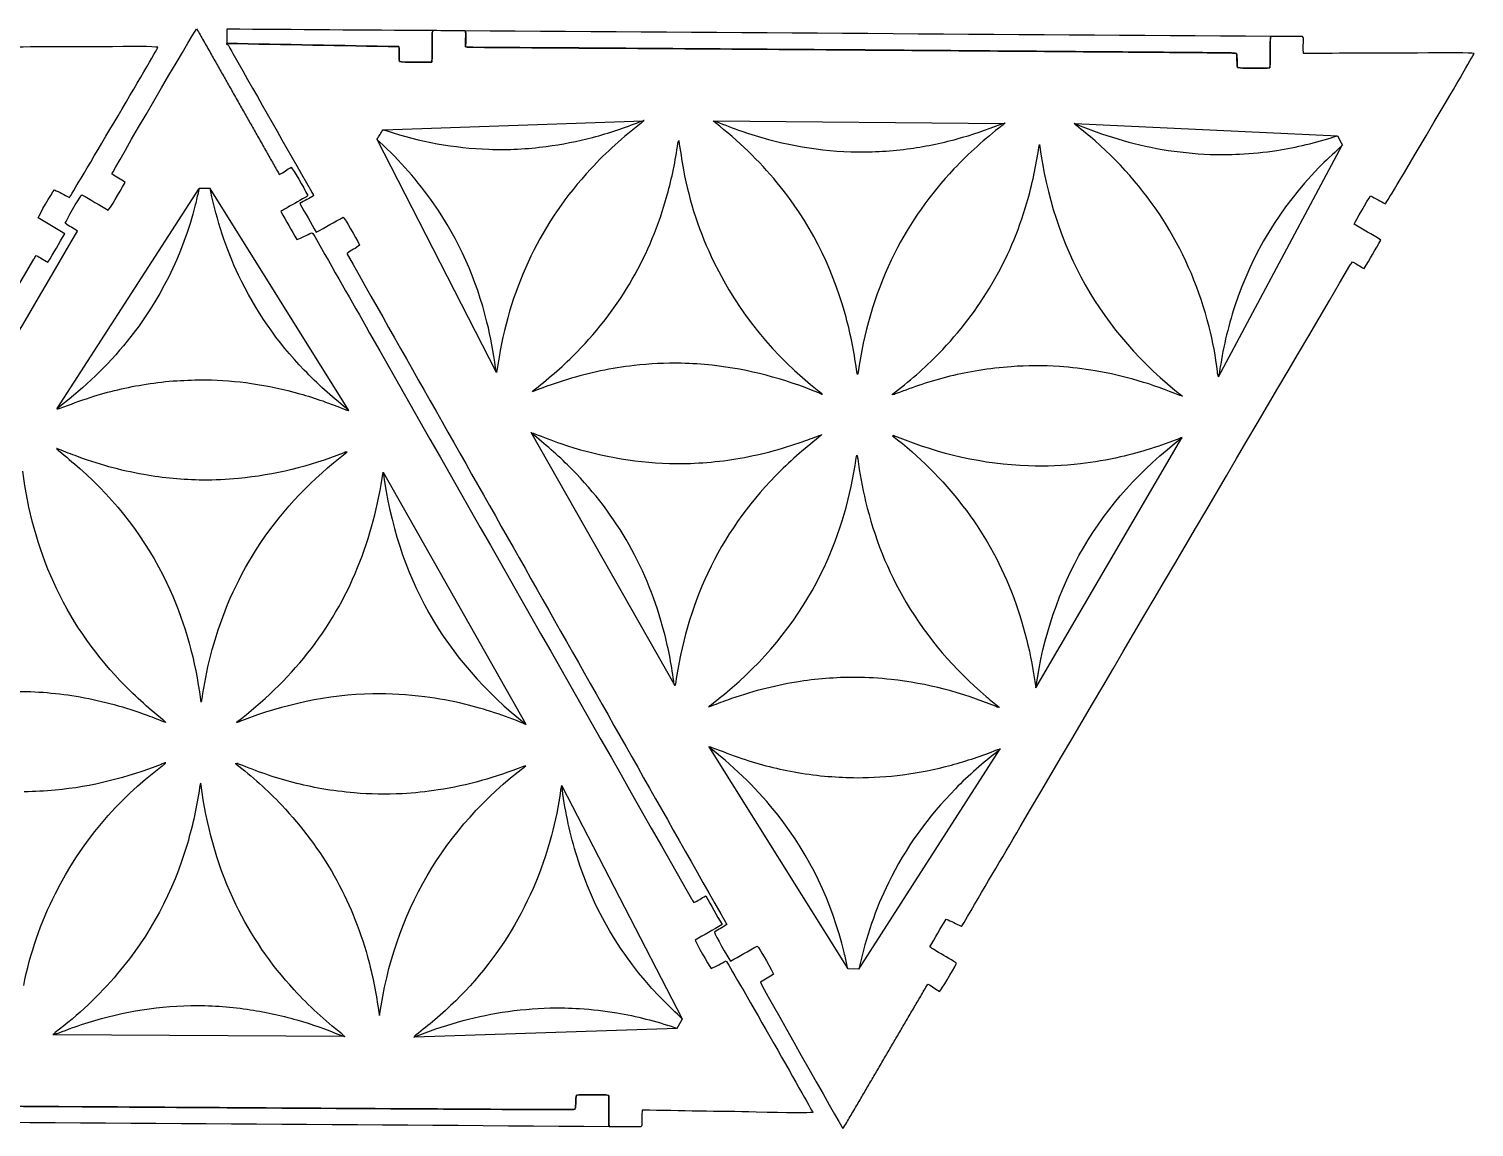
# Model space of a CAD drawing. Extents: x 272 to 1049, y 72 to 313.
# Drawn here: x 892 to 1048.9, y 191.1 to 310.2 of the extents above; entities that cross this region are included whole.
import ezdxf

# ---------------------------------------------------------------- set-up
doc = ezdxf.new("R2010")
doc.units = 0
doc.layers.add('Layer_1', color=7, linetype='CONTINUOUS')

msp = doc.modelspace()

# ---------------------------------------------------------------- linework, layer by layer
at = {"layer": 'Layer_1', "color": 7}
for p, q in [((939.323171, 310.035308), (939.323651, 310.034885)), ((913.451747, 308.798244), (913.451747, 308.798244)), ((913.457364, 308.577546), (913.461992, 308.57605)), ((913.462613, 308.666869), (913.462613, 308.666926)), ((913.56125, 308.787801), (913.56125, 308.787801)), ((913.599971, 308.7002), (913.599971, 308.7002)), ((913.645465, 308.620274), (913.645465, 308.620274)), ((913.775682, 308.391082), (913.775682, 308.391082)), ((913.905956, 308.16172), (913.905956, 308.16172)), ((914.036201, 307.932386), (914.036201, 307.932386)), ((916.506944, 303.589155), (916.506944, 303.589155)), ((930.432236, 299.309531), (958.707527, 300.27363)), ((958.733215, 300.284091), (958.733278, 300.284317)), ((966.298597, 300.266898), (997.880149, 299.990436)), ((997.913078, 300.011035), (997.913067, 300.011064)), ((1005.531299, 299.982355), (1005.531298, 299.982214)), ((1005.533373, 299.966056), (1034.035263, 298.628301)), ((918.977461, 299.246291), (918.977461, 299.246291)), ((942.762036, 272.969634), (929.784764, 298.231455)), ((1021.130229, 272.501032), (1034.562934, 297.623988)), ((921.448175, 294.903145), (921.448175, 294.903145)), ((895.0487, 269.040344), (910.480426, 292.935691)), ((911.653212, 292.928418), (910.492403, 292.936371)), ((911.649855, 292.932645), (926.684273, 268.834593)), ((978.034114, 270.595831), (978.034114, 270.595775)), ((985.720975, 270.604747), (985.720944, 270.604747)), ((926.69553, 268.841547), (926.695519, 268.841603)), ((962.136051, 238.968999), (946.521933, 266.4352)), ((946.539361, 266.412924), (946.53937, 266.413065)), ((1001.296451, 238.75445), (1017.144121, 265.884967)), ((894.999243, 264.712901), (895.025381, 264.717519)), ((895.015593, 264.709966), (894.999243, 264.712901)), ((895.015641, 264.710813), (895.015593, 264.709966)), ((930.458769, 262.135992), (945.930586, 234.789392)), ((930.458771, 262.144042), (930.458771, 262.144042)), ((1001.296342, 238.7464), (1001.296342, 238.7464)), ((965.821133, 236.669762), (965.804745, 236.667053)), ((965.804745, 236.667053), (965.830817, 236.662074)), ((965.82117, 236.668915), (965.821133, 236.669762)), ((965.794488, 232.33934), (980.895039, 208.233341)), ((906.759303, 230.618613), (906.759303, 230.618669)), ((982.064398, 208.220252), (997.429887, 232.108567)), ((997.441048, 232.101458), (997.441036, 232.101402)), ((914.445308, 230.503635), (914.445277, 230.503636)), ((949.825027, 228.118957), (962.909809, 202.81305)), ((982.067814, 208.224432), (980.907005, 208.232496)), ((894.615504, 201.112296), (926.197864, 200.952973)), ((926.230506, 200.931921), (926.230495, 200.931893)), ((933.848397, 200.855483), (933.848398, 200.855624)), ((933.850696, 200.871752), (962.368331, 201.816113))]:
    msp.add_line(p, q, dxfattribs=at)
for points in [[(901.002925, 294.502277), (901.162776, 294.912459), (909.908137, 309.91178), (910.186069, 310.246314)], [(910.186069, 310.246314), (910.477972, 309.830612), (910.696807, 309.383516), (910.946941, 308.956486)], [(913.473337, 310.214339), (913.469669, 309.698674), (913.466282, 309.182912), (913.462613, 308.666869)], [(935.864792, 310.058817), (928.401087, 310.11069), (920.937156, 310.162523), (913.473337, 310.214339)], [(935.859543, 310.060285), (935.745751, 309.915448), (935.775158, 309.743688), (935.774001, 309.57966)], [(935.779279, 309.578221), (935.782101, 309.742249), (935.751057, 309.913953), (935.864792, 310.058817)], [(935.774001, 309.57966), (935.766381, 308.730905), (935.762148, 307.882432), (935.753681, 307.033395)], [(935.758959, 307.031928), (935.76799, 307.881021), (935.772223, 308.729494), (935.779279, 309.578221)], [(939.31843, 310.036296), (938.165411, 310.044198), (937.012392, 310.052383), (935.859543, 310.060285)], [(939.406117, 309.648805), (939.408939, 309.784497), (939.423614, 309.924423), (939.31843, 310.036296)], [(1026.794873, 309.427599), (997.63762, 309.630178), (968.480311, 309.832701), (939.323171, 310.035308)], [(939.323651, 310.034885), (939.428694, 309.92304), (939.412325, 309.783058), (939.411394, 309.647366)], [(939.399343, 308.693567), (939.402165, 309.011999), (939.403859, 309.330402), (939.406117, 309.648805)], [(939.411394, 309.647366), (939.408572, 309.328934), (939.406879, 309.010559), (939.404621, 308.692156)], [(1026.789624, 309.429321), (1026.77269, 309.249573), (1026.743847, 309.070136), (1026.741335, 308.889966)], [(1026.746613, 308.888244), (1026.749435, 309.068443), (1026.778109, 309.247824), (1026.794873, 309.427599)], [(1030.248483, 309.405332), (1029.095492, 309.413234), (1027.942473, 309.421418), (1026.789624, 309.429321)], [(1030.336508, 309.018151), (1030.33933, 309.153815), (1030.353441, 309.293487), (1030.248483, 309.405332)], [(893.703727, 308.293602), (891.643928, 308.287958), (889.584355, 308.249999), (887.498761, 308.273282)], [(899.846943, 308.297835), (897.79959, 308.268512), (895.751221, 308.300658), (893.703727, 308.293602)], [(896.383879, 291.948448), (896.646966, 292.26798), (905.850233, 307.875941), (906.001815, 308.250563)], [(906.001815, 308.250563), (905.601511, 308.344882), (903.224466, 308.346152), (899.846943, 308.297835)], [(910.946941, 308.956486), (911.207488, 308.511703), (911.458976, 308.061672), (911.71371, 307.613446)], [(911.71371, 307.613446), (911.961163, 307.178486), (912.208163, 306.743271), (912.452907, 306.306899)], [(913.457364, 308.66845), (913.457138, 308.638506), (913.457364, 308.608054), (913.457364, 308.577546)], [(932.152808, 308.322219), (925.905226, 308.437818), (919.681267, 308.553331), (913.457364, 308.66845)], [(913.461992, 308.57605), (913.587948, 308.563914), (913.63237, 308.462851), (913.684665, 308.370959)], [(913.462613, 308.666926), (919.686544, 308.551779), (925.910476, 308.436378), (932.158057, 308.320752)], [(913.684665, 308.370959), (913.834441, 308.107335), (913.984273, 307.843599), (914.134076, 307.57989)], [(914.134076, 307.57989), (916.975546, 302.585291), (919.816282, 297.590748), (922.657469, 292.596063)], [(932.209365, 306.69614), (932.141096, 307.2189), (932.255198, 307.76277), (932.152808, 308.322219)], [(932.158057, 308.320752), (932.260476, 307.761331), (932.146204, 307.217404), (932.214615, 306.694672)], [(939.396521, 308.310451), (939.399343, 308.455146), (939.396521, 308.574724), (939.399343, 308.693567)], [(939.728443, 308.261457), (939.628056, 308.266819), (939.528968, 308.289679), (939.396521, 308.310451)], [(939.404621, 308.692156), (939.401799, 308.573312), (939.404621, 308.453735), (939.401799, 308.308983)], [(939.401799, 308.308983), (939.534274, 308.288663), (939.633418, 308.265408), (939.733748, 308.260046)], [(940.183159, 308.254966), (940.031295, 308.257788), (939.879516, 308.252144), (939.728443, 308.261457)], [(939.733748, 308.260046), (939.884794, 308.251861), (940.036573, 308.255812), (940.188437, 308.253555)], [(981.078119, 307.970881), (967.44639, 308.068981), (953.814605, 308.160252), (940.183159, 308.254966)], [(940.188437, 308.253555), (953.819911, 308.158841), (967.451696, 308.067514), (981.083424, 307.969442)], [(1008.143709, 307.763956), (999.122025, 307.833382), (990.099973, 307.905942), (981.078119, 307.970881)], [(981.083424, 307.969442), (990.105279, 307.903656), (999.127302, 307.832507), (1008.148987, 307.76277)], [(1018.333343, 307.681603), (1014.936601, 307.710108), (1011.54048, 307.738104), (1008.143709, 307.763956)], [(1008.148987, 307.76277), (1011.545785, 307.735959), (1014.941878, 307.709092), (1018.33862, 307.679853)], [(1022.517908, 307.635996), (1021.122827, 307.655187), (1019.72817, 307.669693), (1018.333343, 307.681603)], [(1018.33862, 307.679853), (1019.733419, 307.666871), (1021.128077, 307.652478), (1022.523186, 307.634246)], [(1023.059972, 307.592336), (1022.872238, 307.607858), (1022.694974, 307.633823), (1022.517908, 307.635996)], [(1022.523186, 307.634246), (1022.700252, 307.631424), (1022.877487, 307.606306), (1023.06525, 307.590643)], [(1023.186549, 306.053209), (1023.076511, 306.564765), (1023.192193, 307.072285), (1023.059972, 307.592336)], [(1023.06525, 307.590643), (1023.19781, 307.070507), (1023.081619, 306.563015), (1023.191798, 306.051516)], [(1026.741335, 308.889966), (1026.730329, 308.086366), (1026.728635, 307.28271), (1026.72158, 306.479054)], [(1026.726857, 306.477361), (1026.734195, 307.280989), (1026.736171, 308.084645), (1026.746613, 308.888244)], [(1030.331146, 307.925979), (1030.328323, 308.290159), (1030.334532, 308.65431), (1030.336508, 309.018151)], [(1030.365379, 307.593324), (1030.350986, 307.724416), (1030.331541, 307.825113), (1030.331146, 307.925979)], [(1036.570345, 307.613644), (1034.510546, 307.608), (1032.450973, 307.570041), (1030.365379, 307.593324)], [(1042.713561, 307.617877), (1040.666208, 307.588554), (1038.617839, 307.6207), (1036.570345, 307.613644)], [(1039.250497, 291.26849), (1039.513584, 291.588022), (1048.716851, 307.195983), (1048.868433, 307.570605)], [(1048.868433, 307.570605), (1048.468129, 307.664924), (1046.091084, 307.666194), (1042.713561, 307.617877)], [(912.452907, 306.306899), (912.699992, 305.872079), (912.944735, 305.43565), (913.191934, 305.000661)], [(935.719956, 306.653919), (935.168747, 306.597023), (932.587712, 306.627672), (932.209365, 306.69614)], [(932.214615, 306.694672), (932.592933, 306.626346), (935.173997, 306.59564), (935.725177, 306.652423)], [(935.753681, 307.033395), (935.750859, 306.903912), (935.731103, 306.77488), (935.719956, 306.653919)], [(935.725177, 306.652423), (935.736466, 306.773468), (935.757548, 306.902472), (935.758959, 307.031928)], [(1024.352973, 306.004046), (1023.966301, 306.017593), (1023.574068, 305.959935), (1023.186549, 306.053209)], [(1023.191798, 306.051516), (1023.579318, 305.958241), (1023.971607, 306.015899), (1024.358223, 306.002324)], [(1025.490414, 305.996144), (1025.111417, 305.990782), (1024.731829, 305.991064), (1024.352973, 306.004046)], [(1024.358223, 306.002324), (1024.737106, 305.988778), (1025.116667, 305.988213), (1025.495691, 305.994422)], [(1026.699567, 306.026342), (1026.273355, 305.95271), (1025.880473, 306.001788), (1025.490414, 305.996144)], [(1025.495691, 305.994422), (1025.885722, 306.000067), (1026.278689, 305.950988), (1026.704844, 306.024592)], [(1026.72158, 306.479054), (1026.718758, 306.331537), (1026.707751, 306.184076), (1026.699567, 306.026342)], [(1026.704844, 306.024592), (1026.713029, 306.182354), (1026.725446, 306.329815), (1026.726857, 306.477361)], [(913.191934, 305.000661), (913.439076, 304.5657), (913.686331, 304.130627), (913.933473, 303.695666)], [(913.933473, 303.695666), (914.188178, 303.24744), (914.4404, 302.797889), (914.695077, 302.34972)], [(914.695077, 302.34972), (914.942248, 301.914731), (915.189446, 301.479742), (915.434105, 301.043482)], [(915.434105, 301.043482), (915.681557, 300.608352), (915.928501, 300.17342), (916.175672, 299.738459)], [(916.175672, 299.738459), (916.423124, 299.30347), (916.670153, 298.868283), (916.917182, 298.43304)], [(958.452912, 300.025936), (956.498254, 298.514011), (954.663667, 296.87072), (952.981364, 295.058672)], [(953.187422, 298.479775), (954.947233, 298.942146), (956.669245, 299.517304), (958.359323, 300.190618)], [(958.359323, 300.190618), (958.477532, 300.237691), (958.60837, 300.253575), (958.733215, 300.284091)], [(958.725292, 300.292557), (958.634814, 300.203041), (958.552648, 300.102913), (958.452912, 300.025936)], [(958.743323, 300.296101), (958.786555, 300.305114), (958.755929, 300.298835), (958.725292, 300.292557)], [(958.733278, 300.284317), (958.751832, 300.306202), (958.769989, 300.32792), (958.743323, 300.296101)], [(966.287122, 300.257551), (966.407848, 300.260382), (966.502587, 300.221397), (966.598012, 300.185286)], [(966.533969, 300.045237), (966.448769, 300.112153), (966.369311, 300.186593), (966.287122, 300.257551)], [(973.21721, 293.549311), (971.232717, 295.964528), (968.988571, 298.113064), (966.533969, 300.045237)], [(966.598012, 300.185286), (967.521239, 299.835117), (968.436867, 299.462282), (969.369888, 299.139676)], [(997.62792, 299.754269), (995.766073, 298.317054), (994.012737, 296.759956), (992.398531, 295.047597)], [(992.748708, 298.311627), (994.364084, 298.751463), (995.947647, 299.286321), (997.502706, 299.906978)], [(997.502706, 299.906978), (997.632587, 299.958852), (997.776028, 299.977358), (997.913078, 300.011035)], [(997.904738, 300.018685), (997.813049, 299.929997), (997.728322, 299.831777), (997.62792, 299.754269)], [(997.963217, 300.039164), (997.943808, 300.032243), (997.924553, 300.025603), (997.904738, 300.018685)], [(997.913067, 300.011064), (997.917736, 300.029094), (997.922405, 300.047011), (997.92699, 300.065098)], [(997.92699, 300.065098), (997.939233, 300.056264), (997.951086, 300.047997), (997.963217, 300.039164)], [(1005.541877, 299.985951), (1005.517416, 299.991201), (1005.493371, 299.99673), (1005.46891, 300.002262)], [(1005.46891, 300.002262), (1005.489833, 299.995626), (1005.51037, 299.988992), (1005.531299, 299.982355)], [(1005.708101, 299.757178), (1005.63706, 299.816404), (1005.506526, 299.844376), (1005.541877, 299.985951)], [(1005.531298, 299.982214), (1008.59212, 298.704495), (1011.74361, 297.736768), (1015.017133, 297.175139)], [(1007.722464, 298.097479), (1007.070376, 298.672563), (1006.378324, 299.20226), (1005.708101, 299.757178)], [(916.917182, 298.43304), (917.171747, 297.985068), (917.423969, 297.535488), (917.67842, 297.087178)], [(929.784732, 298.265436), (930.004562, 298.624315), (930.208791, 298.957423), (930.424794, 299.30995)], [(930.059114, 297.984095), (929.955711, 298.079529), (929.818976, 298.150161), (929.784732, 298.265436)], [(930.424794, 299.30995), (930.568478, 299.266307), (930.718267, 299.223468), (930.866388, 299.175335)], [(930.866388, 299.175335), (934.458446, 298.004814), (938.139172, 297.32261), (941.916231, 297.185539)], [(948.150733, 297.490697), (949.851213, 297.71288), (951.529039, 298.044273), (953.187422, 298.479775)], [(962.445961, 297.833218), (962.459055, 297.926488), (962.499734, 298.016067), (962.532698, 298.123565)], [(962.532698, 298.123565), (962.70456, 297.051369), (962.851584, 296.007624), (963.042102, 294.971846)], [(969.369888, 299.139676), (973.206354, 297.811609), (977.152172, 297.050459), (981.21262, 296.913424)], [(987.329409, 297.222249), (989.161937, 297.458812), (990.966821, 297.826549), (992.748708, 298.311627)], [(1020.104331, 277.925589), (1018.061898, 285.928863), (1013.910836, 292.640178), (1007.722464, 298.097479)], [(1027.455545, 297.065446), (1029.59282, 297.397345), (1031.691763, 297.898621), (1033.750307, 298.565706)], [(1033.750307, 298.565706), (1033.847152, 298.597123), (1033.947438, 298.617678), (1034.034613, 298.640413)], [(1034.034613, 298.640413), (1034.217646, 298.298576), (1034.390657, 297.976225), (1034.577563, 297.627277)], [(917.67842, 297.087178), (917.925591, 296.652189), (918.172817, 296.217116), (918.420241, 295.782126)], [(935.939283, 291.271972), (934.229943, 293.729023), (932.256047, 295.954028), (930.059114, 297.984095)], [(941.916231, 297.185539), (944.002366, 297.109888), (946.080189, 297.220227), (948.150733, 297.490697)], [(961.280651, 292.225915), (961.791067, 294.069361), (962.180951, 295.938395), (962.445961, 297.833218)], [(981.21262, 296.913424), (983.259562, 296.844395), (985.297757, 296.960033), (987.329409, 297.222249)], [(1000.316981, 291.362106), (1000.897291, 293.35191), (1001.333557, 295.372067), (1001.623486, 297.424228)], [(1001.623486, 297.424228), (1001.637023, 297.520346), (1001.677035, 297.612922), (1001.704352, 297.707194)], [(1001.704352, 297.707194), (1003.170443, 286.494605), (1008.297472, 277.382925), (1017.19848, 270.397448)], [(1015.017133, 297.175139), (1016.735009, 296.880383), (1018.463554, 296.701239), (1020.203693, 296.631632)], [(1020.203693, 296.631632), (1021.271017, 296.589164), (1022.338199, 296.604385), (1023.406191, 296.656347)], [(1023.406191, 296.656347), (1024.763874, 296.722299), (1026.113923, 296.857308), (1027.455545, 297.065446)], [(1034.331887, 297.406079), (1033.549634, 296.660305), (1032.743598, 295.937415), (1031.989709, 295.1637)], [(1034.577563, 297.627277), (1034.507014, 297.563899), (1034.417171, 297.487249), (1034.331887, 297.406079)], [(918.420241, 295.782126), (918.666339, 295.349028), (918.914977, 294.9172), (919.175271, 294.460282)], [(919.850092, 294.853502), (920.054619, 294.980107), (920.253896, 295.115913), (920.449899, 295.24407)], [(920.449899, 295.24407), (920.706298, 294.976805), (921.81371, 293.084054), (922.263939, 292.152946)], [(952.981364, 295.058672), (947.596334, 289.258202), (944.354046, 282.414207), (943.032631, 274.634853)], [(963.042102, 294.971846), (963.684205, 291.47816), (964.792481, 288.13536), (966.349477, 284.942948)], [(992.398531, 295.047597), (989.81252, 292.303753), (987.653159, 289.260154), (985.959761, 285.889318)], [(1031.989709, 295.1637), (1027.808766, 290.872439), (1024.769102, 285.884159), (1022.900814, 280.187702)], [(900.612922, 290.593471), (900.875615, 290.885797), (901.748951, 292.331565), (902.428401, 293.595271)], [(902.428401, 293.595271), (901.990054, 293.948754), (901.456654, 294.172133), (901.002925, 294.502277)], [(919.175271, 294.460282), (919.443241, 294.550734), (919.636139, 294.722184), (919.850092, 294.853502)], [(980.588931, 279.329271), (979.122039, 284.582572), (976.683095, 289.33227), (973.21721, 293.549311)], [(892.994587, 289.735036), (893.112754, 290.080814), (894.433102, 292.364387), (894.765645, 292.799179)], [(894.765645, 292.799179), (895.302629, 292.516985), (895.845822, 292.231348), (896.383879, 291.948448)], [(895.933226, 289.149199), (896.042108, 289.482136), (897.354864, 291.759952), (897.722233, 292.251301)], [(897.722233, 292.251301), (898.699456, 291.726819), (899.637139, 291.120888), (900.612922, 290.593471)], [(910.404654, 292.632194), (910.288052, 292.145414), (910.182248, 291.655823), (910.057808, 291.170988)], [(910.492403, 292.936371), (910.461494, 292.829816), (910.42862, 292.732193), (910.404654, 292.632194)], [(911.738255, 292.619275), (911.715194, 292.730123), (911.678312, 292.837961), (911.653212, 292.928418)], [(914.750888, 283.520658), (913.376112, 286.431305), (912.392788, 289.470535), (911.738255, 292.619275)], [(921.982337, 291.958467), (921.232896, 291.528078), (920.481395, 291.101668), (919.731926, 290.672239)], [(922.901055, 292.146737), (922.419979, 291.829661), (921.895159, 291.625106), (921.411035, 291.289205)], [(922.263939, 292.152946), (922.172781, 292.089785), (922.082357, 292.015814), (921.982337, 291.958467)], [(922.657469, 292.596063), (922.738044, 292.45388), (922.8132, 292.308846), (922.901055, 292.146737)], [(951.499786, 275.200943), (956.231468, 280.030907), (959.477203, 285.71455), (961.280651, 292.225915)], [(1035.861205, 289.055078), (1035.979372, 289.400856), (1037.29972, 291.684429), (1037.632263, 292.119221)], [(1037.632263, 292.119221), (1038.169247, 291.837027), (1038.71244, 291.55139), (1039.250497, 291.26849)], [(910.057808, 291.170988), (908.652427, 285.703656), (906.217191, 280.750065), (902.664555, 276.354364)], [(919.731926, 290.672239), (919.603261, 290.599115), (919.479337, 290.517638), (919.331678, 290.426593)], [(919.331678, 290.426593), (919.912802, 289.403904), (920.480689, 288.404555), (921.060769, 287.378028)], [(921.411035, 291.289205), (922.003419, 290.246394), (922.58443, 289.22379), (923.180201, 288.175193)], [(941.7163, 278.437297), (940.567139, 283.064918), (938.665096, 287.353901), (935.939283, 291.271972)], [(990.776307, 275.035535), (995.304854, 279.689501), (998.497032, 285.124647), (1000.316981, 291.362106)], [(895.887422, 288.013113), (894.917226, 288.61752), (893.940822, 289.15806), (892.994587, 289.735036)], [(897.2573, 288.282325), (896.868849, 288.624237), (896.349758, 288.817221), (895.933226, 289.149199)], [(923.180201, 288.175193), (924.178111, 288.736928), (925.140094, 289.278202), (926.098633, 289.817981)], [(926.098633, 289.817981), (926.337817, 289.592542), (927.436338, 287.723694), (927.881459, 286.785757)], [(1038.75404, 287.333155), (1037.783844, 287.937562), (1036.80744, 288.478102), (1035.861205, 289.055078)], [(855.061578, 216.126598), (869.120591, 240.16846), (883.179971, 264.209898), (897.2573, 288.282325)], [(894.059186, 284.921228), (894.69111, 285.940558), (895.264162, 286.968524), (895.887422, 288.013113)], [(921.060769, 287.378028), (921.645449, 287.577418), (922.158472, 287.901212), (922.711459, 288.115475)], [(922.711459, 288.115475), (922.892391, 288.032784), (922.935712, 287.859133), (923.015384, 287.71884)], [(923.015384, 287.71884), (925.005615, 284.228457), (926.992995, 280.736775), (928.980263, 277.244783)], [(1036.925804, 284.24127), (1037.557728, 285.2606), (1038.13078, 286.288566), (1038.75404, 287.333155)], [(892.527086, 285.249847), (892.603173, 285.379415), (892.685554, 285.505428), (892.785094, 285.665673)], [(892.785094, 285.665673), (893.227675, 285.455898), (893.604526, 285.15186), (894.059186, 284.921228)], [(926.533453, 285.844235), (926.533255, 285.82956), (926.536275, 285.812372), (926.541073, 285.799814)], [(926.555184, 285.891987), (926.545306, 285.869974), (926.534864, 285.857726), (926.533453, 285.844235)], [(926.541073, 285.799814), (940.267064, 261.566266), (953.993365, 237.333114), (967.73722, 213.068748)], [(927.881459, 286.785757), (927.477797, 286.435124), (926.973325, 286.217023), (926.555184, 285.891987)], [(985.959761, 285.889318), (984.032524, 282.052961), (982.791399, 277.998953), (982.11957, 273.764822)], [(856.742833, 224.347477), (868.670616, 244.648286), (880.598964, 264.949236), (892.527086, 285.249847)], [(966.349477, 284.942948), (969.055707, 279.395196), (972.861754, 274.741018), (977.731971, 270.953652)], [(999.609451, 223.667519), (1011.537234, 243.968328), (1023.465582, 264.269278), (1035.393704, 284.569889)], [(1035.393704, 284.569889), (1035.469791, 284.699457), (1035.552172, 284.82547), (1035.651712, 284.985715)], [(1035.651712, 284.985715), (1036.094293, 284.77594), (1036.471144, 284.471902), (1036.925804, 284.24127)], [(921.879226, 273.222169), (918.953858, 276.274705), (916.558124, 279.693586), (914.750888, 283.520658)], [(981.82898, 273.253241), (981.560147, 275.308212), (981.146164, 277.333343), (980.588931, 279.329271)], [(1022.900814, 280.187702), (1022.126848, 277.828705), (1021.570403, 275.418835), (1021.217308, 272.961662)], [(942.646137, 273.467473), (942.43746, 275.142964), (942.123361, 276.799149), (941.7163, 278.437297)], [(1021.007228, 273.032408), (1020.814211, 274.683293), (1020.515364, 276.31527), (1020.104331, 277.925589)], [(902.664555, 276.354364), (900.514195, 273.693907), (898.053293, 271.354665), (895.343249, 269.273168)], [(928.980263, 277.244783), (940.626812, 256.78133), (952.273898, 236.317735), (963.920785, 215.854479)], [(943.032631, 274.634853), (942.937959, 274.078475), (942.852345, 273.520708), (942.7624, 272.963507)], [(946.975411, 271.187355), (948.573464, 272.423846), (950.085568, 273.757175), (951.499786, 275.200943)], [(985.731465, 270.595756), (987.521697, 271.952186), (989.20963, 273.425437), (990.776307, 275.035535)], [(926.449774, 269.080077), (924.835674, 270.360799), (923.305157, 271.734056), (921.879226, 273.222169)], [(942.7624, 272.963507), (942.702403, 273.131173), (942.667157, 273.298413), (942.646137, 273.467473)], [(954.05492, 273.13009), (951.612721, 272.620219), (949.238393, 271.885617), (946.919878, 270.966614)], [(957.682049, 273.715636), (956.463649, 273.575789), (955.255142, 273.380499), (954.05492, 273.13009)], [(962.813477, 273.963769), (961.09801, 274.00024), (959.387494, 273.911791), (957.682049, 273.715636)], [(966.166909, 273.741953), (965.051536, 273.860815), (963.933712, 273.939759), (962.813477, 273.963769)], [(977.643478, 270.781034), (973.950443, 272.281252), (970.138767, 273.319212), (966.166909, 273.741953)], [(981.952463, 272.755857), (981.884599, 272.922533), (981.850698, 273.087054), (981.82898, 273.253241)], [(982.11957, 273.764822), (982.065935, 273.428072), (982.008257, 273.092197), (981.952463, 272.755857)], [(995.094132, 273.181013), (992.998183, 272.838018), (990.936787, 272.344326), (988.921379, 271.672059)], [(998.628148, 273.589797), (997.443676, 273.503027), (996.264854, 273.372642), (995.094132, 273.181013)], [(1003.846599, 273.605503), (1002.10744, 273.71868), (1000.368304, 273.717242), (998.628148, 273.589797)], [(1007.732665, 273.145314), (1006.444344, 273.362802), (1005.149377, 273.520674), (1003.846599, 273.605503)], [(1016.931007, 270.467097), (1013.962816, 271.696081), (1010.903388, 272.609714), (1007.732665, 273.145314)], [(1021.130602, 272.481148), (1021.06073, 272.668667), (1021.02842, 272.849828), (1021.007228, 273.032408)], [(898.65544, 270.257467), (900.638357, 270.898736), (902.662927, 271.375576), (904.724156, 271.693298)], [(904.724156, 271.693298), (905.8326, 271.864044), (906.942782, 272.013723), (908.063409, 272.066245)], [(908.063409, 272.066245), (909.103359, 272.115001), (910.145415, 272.177148), (911.185635, 272.166521)], [(911.185635, 272.166521), (912.847639, 272.149772), (914.503163, 272.01549), (916.150657, 271.775766)], [(916.150657, 271.775766), (917.926992, 271.517576), (919.676819, 271.143149), (921.402997, 270.654835)], [(988.921379, 271.672059), (987.984878, 271.35959), (987.06217, 271.00548), (986.131381, 270.675925)], [(1021.217308, 272.961662), (1021.194007, 272.800755), (1021.159729, 272.641308), (1021.130602, 272.481148)], [(895.380591, 269.094007), (896.471588, 269.483572), (897.553709, 269.90111), (898.65544, 270.257467)], [(921.402997, 270.654835), (923.077448, 270.18093), (924.716407, 269.604989), (926.32348, 268.936526)], [(946.64997, 270.880236), (946.748841, 271.008387), (946.861121, 271.099077), (946.975411, 271.187355)], [(946.919878, 270.966614), (946.832354, 270.931746), (946.740031, 270.908567), (946.64997, 270.880236)], [(978.034114, 270.595775), (977.903817, 270.657839), (977.776813, 270.726795), (977.643478, 270.781034)], [(977.731971, 270.953652), (977.825511, 270.880723), (977.923011, 270.811859), (978.008107, 270.72993)], [(978.008107, 270.72993), (978.033366, 270.705482), (978.022263, 270.64282), (978.027764, 270.597851)], [(978.027764, 270.597851), (978.056742, 270.600472), (978.086116, 270.601679), (978.12985, 270.60448)], [(978.12985, 270.60448), (978.088272, 270.600817), (978.061194, 270.598183), (978.034114, 270.595831)], [(985.720944, 270.604747), (985.719095, 270.582464), (985.716967, 270.560408), (985.71495, 270.538211)], [(985.71495, 270.538211), (985.720614, 270.557363), (985.725969, 270.576574), (985.731465, 270.595756)], [(986.131381, 270.675925), (986.001276, 270.629866), (985.876545, 270.518151), (985.720975, 270.604747)], [(1017.19848, 270.397448), (1017.095691, 270.405782), (1017.012249, 270.433653), (1016.931007, 270.467097)], [(895.343249, 269.273168), (895.239991, 269.193892), (895.13955, 269.11121), (895.037499, 269.030175)], [(895.037499, 269.030175), (895.166278, 269.021955), (895.27409, 269.055931), (895.380591, 269.094007)], [(926.32348, 268.936526), (926.440476, 268.887971), (926.571098, 268.872457), (926.69553, 268.841547)], [(926.687762, 268.834036), (926.608751, 268.916593), (926.538201, 269.00962), (926.449774, 269.080077)], [(926.695519, 268.841603), (926.695519, 268.841603), (926.721288, 268.866545), (926.687762, 268.834036)], [(946.546896, 266.421056), (946.516623, 266.426064), (946.486338, 266.431073), (946.528913, 266.424285)], [(946.528913, 266.424285), (946.500689, 266.453438), (946.520227, 266.433377), (946.539361, 266.412924)], [(946.53937, 266.413065), (946.664175, 266.378923), (946.79216, 266.354214), (946.912565, 266.309124)], [(946.811351, 266.15017), (946.713369, 266.227984), (946.634779, 266.330302), (946.546896, 266.421056)], [(950.96548, 262.433566), (949.660647, 263.761148), (948.270023, 264.993792), (946.811351, 266.15017)], [(946.912565, 266.309124), (947.849595, 265.959142), (948.777236, 265.582018), (949.722828, 265.256332)], [(949.722828, 265.256332), (953.54921, 263.938299), (957.486706, 263.206699), (961.533388, 263.094257)], [(968.742237, 263.590657), (971.229876, 263.999118), (973.661808, 264.628697), (976.036521, 265.475878)], [(977.748033, 265.937681), (976.079076, 264.642273), (974.49766, 263.24852), (973.023946, 261.73331)], [(976.036521, 265.475878), (976.705905, 265.714565), (977.371018, 265.964092), (978.038548, 266.208607)], [(978.031347, 266.199907), (977.937357, 266.112166), (977.849408, 266.016283), (977.748033, 265.937681)], [(978.048286, 266.220957), (978.042706, 266.21394), (978.03721, 266.206922), (978.031347, 266.199907)], [(978.038548, 266.208607), (978.041682, 266.212818), (978.044929, 266.217029), (978.048286, 266.220957)], [(985.8124, 266.121299), (985.803984, 266.124462), (985.789463, 266.110169), (985.7536, 266.091537)], [(985.7536, 266.091537), (988.600129, 263.869388), (991.154576, 261.367773), (993.352513, 258.510429)], [(986.291036, 265.940536), (986.133002, 266.004854), (985.972498, 266.062386), (985.8124, 266.121299)], [(1000.501224, 262.816662), (995.574659, 262.993243), (990.849759, 264.088687), (986.291036, 265.940536)], [(1001.296342, 238.7464), (1002.908598, 249.957614), (1008.167786, 259.011506), (1017.179087, 265.896227)], [(1016.910165, 265.814584), (1014.814711, 264.977797), (1012.670408, 264.296942), (1010.470508, 263.794984)], [(1017.179087, 265.896227), (1017.089313, 265.869474), (1016.997009, 265.849033), (1016.910165, 265.814584)], [(897.003099, 263.939242), (896.338041, 264.189394), (895.678087, 264.453227), (895.015641, 264.710813)], [(895.025381, 264.717519), (895.016934, 264.567911), (895.155159, 264.538008), (895.237499, 264.468692)], [(895.237499, 264.468692), (895.993146, 263.830984), (896.770069, 263.217345), (897.508258, 262.560254)], [(904.457224, 261.883921), (901.910185, 262.339984), (899.425224, 263.028094), (897.003099, 263.939242)], [(926.10629, 264.213757), (922.441348, 262.783103), (918.664179, 261.820279), (914.739153, 261.459558)], [(925.068653, 263.145659), (925.545138, 263.539999), (926.027007, 263.927528), (926.506316, 264.318037)], [(926.51672, 264.308258), (926.3596, 264.367501), (926.23588, 264.264291), (926.10629, 264.213757)], [(926.506316, 264.318037), (926.513833, 264.331815), (926.521407, 264.345593), (926.522091, 264.346632)], [(926.522091, 264.346632), (926.52207, 264.343528), (926.519408, 264.325766), (926.51672, 264.308258)], [(961.533388, 263.094257), (963.950739, 263.027142), (966.355534, 263.198683), (968.742237, 263.590657)], [(981.668563, 262.865702), (981.729087, 263.241098), (981.79097, 263.616343), (981.852179, 263.991593)], [(981.852179, 263.991593), (981.919882, 263.860253), (981.952821, 263.733077), (981.968987, 263.603874)], [(981.968987, 263.603874), (982.1663, 262.046461), (982.455085, 260.506279), (982.820032, 258.980215)], [(1010.470508, 263.794984), (1009.04335, 263.469299), (1007.603188, 263.220133), (1006.148187, 263.055118)], [(894.682225, 250.179356), (892.93534, 254.025206), (891.860845, 258.058393), (891.338724, 262.244207)], [(897.508258, 262.560254), (901.475508, 259.029116), (904.668671, 254.907525), (906.961411, 250.103832)], [(916.251731, 253.071034), (918.610637, 256.936958), (921.586198, 260.263155), (925.068653, 263.145659)], [(927.671036, 251.784798), (929.033499, 255.117165), (929.918337, 258.579356), (930.458771, 262.144042)], [(930.458771, 262.144042), (931.916182, 250.91165), (937.049945, 241.786053), (945.965393, 234.777651)], [(960.952991, 244.782048), (959.194862, 251.55455), (955.870767, 257.441797), (950.96548, 262.433566)], [(977.967349, 251.109679), (979.809771, 254.836725), (981.006201, 258.767088), (981.668563, 262.865702)], [(1006.148187, 263.055118), (1004.270898, 262.841896), (1002.389423, 262.749131), (1000.501224, 262.816662)], [(910.86861, 261.286881), (908.716327, 261.308683), (906.576879, 261.504673), (904.457224, 261.883921)], [(914.739153, 261.459558), (913.451082, 261.341183), (912.160646, 261.273851), (910.86861, 261.286881)], [(973.023946, 261.73331), (970.00168, 258.625486), (967.536566, 255.128606), (965.68829, 251.203589)], [(982.820032, 258.980215), (983.745443, 255.108462), (985.187789, 251.443999), (987.215843, 248.014572)], [(993.352513, 258.510429), (995.561866, 255.638387), (997.327476, 252.514885), (998.651809, 249.143124)], [(911.705035, 242.167088), (912.683781, 246.025704), (914.176551, 249.669916), (916.251731, 253.071034)], [(922.242997, 242.491503), (924.491767, 245.332787), (926.300306, 248.43163), (927.671036, 251.784798)], [(965.68829, 251.203589), (963.888506, 247.382208), (962.758464, 243.364231), (962.178637, 239.18602)], [(968.343223, 238.784876), (972.358818, 242.260938), (975.608546, 246.338078), (977.967349, 251.109679)], [(901.871895, 239.54942), (898.892798, 242.698649), (896.476169, 246.22921), (894.682225, 250.179356)], [(906.961411, 250.103832), (908.752233, 246.351719), (909.894318, 242.405221), (910.500064, 238.297858)], [(987.215843, 248.014572), (989.521183, 244.116468), (992.450566, 240.749531), (995.892917, 237.819251)], [(998.651809, 249.143124), (999.968161, 245.792274), (1000.805145, 242.318204), (1001.296342, 238.7464)], [(962.034859, 239.118804), (961.796288, 241.029825), (961.437105, 242.917892), (960.952991, 244.782048)], [(910.790275, 237.555612), (911.009058, 239.110154), (911.319067, 240.646205), (911.705035, 242.167088)], [(914.540203, 235.015966), (917.417122, 237.198627), (920.005843, 239.664758), (922.242997, 242.491503)], [(906.537521, 235.280267), (904.886597, 236.59858), (903.324562, 238.01402), (901.871895, 239.54942)], [(962.129858, 238.981996), (962.059681, 239.029306), (962.040627, 239.073155), (962.034859, 239.118804)], [(962.178637, 239.18602), (962.16907, 239.117053), (962.14643, 239.050068), (962.129858, 238.981996)], [(966.046347, 236.907951), (966.810722, 237.535172), (967.596038, 238.138033), (968.343223, 238.784876)], [(975.300859, 239.365264), (972.74777, 238.944388), (970.253551, 238.290631), (967.819085, 237.41299)], [(981.719873, 239.873783), (979.567494, 239.88168), (977.425545, 239.715228), (975.300859, 239.365264)], [(985.587665, 239.647717), (984.30135, 239.783853), (983.011966, 239.868984), (981.719873, 239.873783)], [(996.915718, 236.736937), (993.270864, 238.218024), (989.50734, 239.232873), (985.587665, 239.647717)], [(890.363653, 238.347149), (892.7817, 238.380903), (895.183899, 238.176197), (897.564967, 237.751328)], [(897.564967, 237.751328), (900.046732, 237.308582), (902.469747, 236.645507), (904.832544, 235.765642)], [(910.500064, 238.297858), (910.555403, 237.921663), (910.612103, 237.5456), (910.668128, 237.169541)], [(910.668128, 237.169541), (910.737637, 237.299935), (910.772328, 237.426643), (910.790275, 237.555612)], [(929.33161, 238.087042), (924.403077, 237.978455), (919.663512, 236.948308), (915.079671, 235.159536)], [(934.974745, 237.770693), (933.100577, 238.009797), (931.220561, 238.128514), (929.33161, 238.087042)], [(939.286446, 236.971259), (937.863917, 237.316604), (936.42733, 237.585618), (934.974745, 237.770693)], [(945.697623, 234.862998), (943.613915, 235.728618), (941.479211, 236.438994), (939.286446, 236.971259)], [(967.819085, 237.41299), (967.150639, 237.172038), (966.487108, 236.917335), (965.82117, 236.668915)], [(965.830817, 236.662074), (965.824434, 236.811785), (965.963059, 236.839778), (966.046347, 236.907951)], [(995.892917, 237.819251), (996.363916, 237.418374), (996.840391, 237.024234), (997.314267, 236.627147)], [(904.832544, 235.765642), (905.498571, 235.517741), (906.160177, 235.25906), (906.82427, 235.005359)], [(997.324805, 236.636783), (997.166882, 236.579713), (997.044598, 236.68462), (996.915718, 236.736937)], [(997.314267, 236.627147), (997.321593, 236.613267), (997.328976, 236.599387), (997.329646, 236.598338)], [(997.329646, 236.598338), (997.329667, 236.601442), (997.327251, 236.619239), (997.324805, 236.636783)], [(906.81719, 235.014156), (906.724419, 235.103186), (906.637802, 235.200274), (906.537521, 235.280267)], [(906.833837, 234.992875), (906.828354, 234.999968), (906.822956, 235.007061), (906.81719, 235.014156)], [(906.82427, 235.005359), (906.827346, 235.001104), (906.830534, 234.996849), (906.833837, 234.992875)], [(914.598587, 234.985395), (914.590128, 234.982349), (914.575805, 234.996841), (914.540203, 235.015966)], [(915.079671, 235.159536), (914.920765, 235.097406), (914.759482, 235.042093), (914.598587, 234.985395)], [(945.965393, 234.777651), (945.875997, 234.80564), (945.783984, 234.827353), (945.697623, 234.862998)], [(965.783428, 232.349662), (965.912308, 232.356104), (966.019641, 232.320645), (966.125606, 232.281102)], [(966.085796, 232.102473), (965.983642, 232.183167), (965.884351, 232.267227), (965.783428, 232.349662)], [(966.125606, 232.281102), (967.211124, 231.876521), (968.287381, 231.444092), (969.384091, 231.072567)], [(906.759303, 230.618669), (906.628162, 230.558409), (906.500218, 230.491212), (906.366148, 230.438817)], [(906.731448, 230.484886), (906.757041, 230.508982), (906.746804, 230.571792), (906.752925, 230.616681)], [(906.752925, 230.616681), (906.781864, 230.61366), (906.811219, 230.612048), (906.85491, 230.608644)], [(906.85491, 230.608644), (906.813386, 230.61288), (906.786347, 230.615888), (906.759303, 230.618613)], [(973.3087, 224.920933), (971.195253, 227.610808), (968.766861, 229.983782), (966.085796, 232.102473)], [(969.384091, 231.072567), (971.35797, 230.403999), (973.375769, 229.899269), (975.432417, 229.553137)], [(992.123999, 230.361368), (993.804829, 230.812124), (995.451579, 231.365396), (997.067723, 232.011621)], [(997.192024, 231.866341), (995.560406, 230.608012), (994.011087, 229.256004), (992.564759, 227.787708)], [(997.067723, 232.011621), (997.185377, 232.058557), (997.316201, 232.072268), (997.441048, 232.101458)], [(997.433384, 232.109075), (997.353241, 232.027616), (997.281415, 231.935572), (997.192024, 231.866341)], [(997.441036, 232.101402), (997.441036, 232.101402), (997.466458, 232.076107), (997.433384, 232.109075)], [(906.366148, 230.438817), (902.652764, 228.989699), (898.82713, 228.004431), (894.849817, 227.636533)], [(894.877817, 216.434086), (897.660337, 221.943969), (901.53024, 226.545188), (906.45225, 230.264995)], [(906.45225, 230.264995), (906.546788, 230.336627), (906.645229, 230.404139), (906.731448, 230.484886)], [(914.445277, 230.503636), (914.443737, 230.525942), (914.441912, 230.548025), (914.440202, 230.570248)], [(914.440202, 230.570248), (914.445602, 230.55102), (914.450691, 230.531737), (914.455921, 230.512481)], [(914.854694, 230.426802), (914.725236, 230.474652), (914.602058, 230.588077), (914.445308, 230.503635)], [(914.455921, 230.512481), (916.227267, 229.131478), (917.894712, 227.635078), (919.439023, 226.003516)], [(917.630681, 229.392266), (916.69858, 229.717627), (915.780847, 230.084435), (914.854694, 230.426802)], [(923.782026, 227.798284), (921.691009, 228.170167), (919.636621, 228.692255), (917.630681, 229.392266)], [(930.053207, 203.183231), (931.673869, 214.374524), (936.926132, 223.414594), (945.922678, 230.276592)], [(945.654269, 230.210639), (942.669403, 229.022727), (939.59766, 228.151394), (936.419848, 227.659596)], [(945.922678, 230.276592), (945.819783, 230.269676), (945.735964, 230.242959), (945.654269, 230.210639)], [(975.432417, 229.553137), (976.538399, 229.367113), (977.64641, 229.20213), (978.766207, 229.134151)], [(978.766207, 229.134151), (979.805384, 229.071051), (980.846484, 228.994531), (981.886752, 228.990804)], [(981.886752, 228.990804), (983.548829, 228.98462), (985.206047, 229.096046), (986.856692, 229.313015)], [(986.856692, 229.313015), (988.63642, 229.546671), (990.391247, 229.896919), (992.123999, 230.361368)], [(894.849817, 227.636533), (893.73291, 227.533072), (892.614103, 227.46956), (891.493644, 227.461008)], [(910.517141, 227.909095), (910.219978, 225.858029), (909.778092, 223.838802), (909.193373, 221.850753)], [(910.647475, 228.404727), (910.577317, 228.239003), (910.541149, 228.074966), (910.517141, 227.909095)], [(910.800644, 227.393553), (910.751661, 227.731011), (910.698622, 228.06765), (910.647475, 228.404727)], [(927.310066, 227.340777), (926.126904, 227.443882), (924.949993, 227.59052), (923.782026, 227.798284)], [(936.419848, 227.659596), (935.128649, 227.459903), (933.831627, 227.319914), (932.527803, 227.253069)], [(949.694706, 227.589329), (949.478928, 225.941265), (949.157592, 224.313566), (948.724379, 222.709072)], [(949.825674, 228.138834), (949.753221, 227.952298), (949.718415, 227.771599), (949.694706, 227.589329)], [(949.905742, 227.65717), (949.884663, 227.818383), (949.852589, 227.978288), (949.825674, 228.138834)], [(951.489384, 220.408589), (950.74804, 222.778041), (950.224899, 225.195359), (949.905742, 227.65717)], [(992.564759, 227.787708), (989.597551, 224.775827), (987.154872, 221.390327), (985.295002, 217.588556)], [(914.473177, 215.217225), (912.599056, 219.079808), (911.413987, 223.150555), (910.800644, 227.393553)], [(919.439023, 226.003516), (923.902925, 221.287509), (927.019805, 215.808835), (928.753517, 209.546858)], [(932.527803, 227.253069), (930.787248, 227.1639), (929.048297, 227.189334), (927.310066, 227.340777)], [(980.49681, 210.003708), (979.167001, 215.489911), (976.800346, 220.476631), (973.3087, 224.920933)], [(993.500609, 213.276774), (995.538818, 216.739358), (997.574205, 220.203298), (999.609451, 223.667519)], [(909.193373, 221.850753), (907.654136, 216.618193), (905.149889, 211.902599), (901.626147, 207.733781)], [(948.724379, 222.709072), (946.571712, 214.734741), (942.328443, 208.081341), (936.065362, 202.709946)], [(960.370776, 205.308609), (956.249442, 209.65715), (953.278894, 214.686895), (951.489384, 220.408589)], [(985.295002, 217.588556), (983.880196, 214.697154), (982.855031, 211.671782), (982.157114, 208.532373)], [(891.432379, 206.451777), (892.122627, 209.936271), (893.276921, 213.26346), (894.877817, 216.434086)], [(920.784969, 205.970976), (918.237064, 208.75024), (916.119903, 211.823344), (914.473177, 215.217225)], [(963.920785, 215.854479), (963.995066, 215.723866), (964.075697, 215.596725), (964.173036, 215.435125)], [(964.173036, 215.435125), (964.618467, 215.638776), (964.999467, 215.937593), (965.45726, 216.161932)], [(965.45726, 216.161932), (966.075072, 215.133966), (966.633872, 214.098182), (967.242682, 213.045098)], [(989.779905, 210.620103), (990.375111, 211.634664), (990.956715, 212.626082), (991.550934, 213.64451)], [(991.550934, 213.64451), (992.132763, 213.437076), (992.641271, 213.106227), (993.191266, 212.884372)], [(967.242682, 213.045098), (966.264218, 212.454153), (965.280447, 211.927131), (964.326339, 211.363251)], [(967.73722, 213.068748), (967.344085, 212.732226), (966.822369, 212.546411), (966.401349, 212.220219)], [(966.401349, 212.220219), (966.505574, 211.885814), (967.786778, 209.590105), (968.147345, 209.093733)], [(993.191266, 212.884372), (993.373299, 212.964552), (993.419019, 213.137582), (993.500609, 213.276774)], [(964.326339, 211.363251), (964.439736, 211.015892), (965.728447, 208.714313), (966.05495, 208.274978)], [(968.147345, 209.093733), (969.131708, 209.604668), (970.077661, 210.197617), (971.060641, 210.711515)], [(971.060641, 210.711515), (971.319269, 210.415605), (972.172568, 208.957927), (972.83452, 207.684964)], [(990.176765, 210.368954), (990.049088, 210.443856), (989.926293, 210.527026), (989.779905, 210.620103)], [(992.409171, 209.051794), (991.665742, 209.492484), (990.920195, 209.929223), (990.176765, 210.368954)], [(928.753517, 209.546858), (929.306317, 207.549236), (929.714667, 205.523253), (929.976253, 203.467286)], [(966.05495, 208.274978), (966.595801, 208.549721), (967.14286, 208.827851), (967.684783, 209.1033)], [(967.684783, 209.1033), (967.94344, 208.780156), (976.930468, 193.046718), (977.076857, 192.670064)], [(980.823462, 208.537856), (980.713587, 209.026198), (980.614549, 209.517202), (980.49681, 210.003708)], [(990.831549, 205.787669), (991.091617, 206.051349), (992.225021, 207.928635), (992.688063, 208.853449)], [(992.688063, 208.853449), (992.597781, 208.91788), (992.508401, 208.993092), (992.409171, 209.051794)], [(901.626147, 207.733781), (899.608518, 205.346176), (897.334941, 203.228809), (894.853912, 201.330688)], [(972.83452, 207.684964), (972.391347, 207.337548), (971.854927, 207.121564), (971.396655, 206.797714)], [(980.907005, 208.232496), (980.87757, 208.339468), (980.846046, 208.437536), (980.823462, 208.537856)], [(982.157114, 208.532373), (982.132526, 208.421853), (982.094159, 208.314534), (982.067814, 208.224432)], [(925.948918, 201.192598), (924.107078, 202.655365), (922.375394, 204.236507), (920.784969, 205.970976)], [(971.396655, 206.797714), (971.550833, 206.385359), (980.088422, 191.266799), (980.361697, 190.928443)], [(988.794667, 205.277665), (989.046719, 205.70732), (989.301284, 206.135677), (989.567871, 206.588954)], [(989.567871, 206.588954), (989.834571, 206.494805), (990.025099, 206.32073), (990.237217, 206.186449)], [(990.237217, 206.186449), (990.439938, 206.05705), (990.637324, 205.918507), (990.831549, 205.787669)], [(897.702056, 202.197034), (901.556482, 203.472038), (905.512425, 204.178672), (909.574378, 204.259669)], [(909.574378, 204.259669), (911.622078, 204.300448), (913.658483, 204.156698), (915.686324, 203.866474)], [(943.372062, 203.531548), (945.093841, 203.802572), (946.824694, 203.957849), (948.565628, 204.003439)], [(948.565628, 204.003439), (949.633436, 204.031176), (950.700307, 204.001231), (951.767479, 203.934538)], [(962.681791, 203.034126), (961.909902, 203.790623), (961.113918, 204.524566), (960.370776, 205.308609)], [(987.255173, 202.647721), (987.51589, 203.092136), (987.774292, 203.538216), (988.034896, 203.98297)], [(988.034896, 203.98297), (988.28805, 204.414488), (988.541259, 204.846119), (988.794667, 205.277665)], [(915.686324, 203.866474), (917.515413, 203.604649), (919.315051, 203.212043), (921.090075, 202.702425)], [(921.090075, 202.702425), (922.699229, 202.240342), (924.275262, 201.683685), (925.821608, 201.041631)], [(929.976253, 203.467286), (929.988463, 203.37099), (930.027193, 203.277872), (930.053207, 203.183231)], [(933.848398, 200.855624), (936.926558, 202.090988), (940.091102, 203.01514), (943.372062, 203.531548)], [(936.065362, 202.709946), (935.4054, 202.143914), (934.706106, 201.623816), (934.028289, 201.078199)], [(951.767479, 203.934538), (953.124123, 203.84986), (954.472181, 203.696235), (955.810803, 203.469606)], [(955.810803, 203.469606), (957.943296, 203.108249), (960.035122, 202.578059), (962.084266, 201.882634)], [(962.367514, 201.804011), (962.555246, 202.143291), (962.732688, 202.463223), (962.924392, 202.809559)], [(962.924392, 202.809559), (962.854724, 202.873905), (962.765946, 202.951787), (962.681791, 203.034126)], [(986.495741, 201.352659), (986.749148, 201.784205), (987.002161, 202.215949), (987.255173, 202.647721)], [(894.853912, 201.330688), (894.767797, 201.264954), (894.687319, 201.191618), (894.604159, 201.1218)], [(894.604159, 201.1218), (894.724834, 201.117304), (894.820102, 201.154978), (894.916016, 201.189769)], [(894.916016, 201.189769), (895.843988, 201.527166), (896.764673, 201.887332), (897.702056, 202.197034)], [(925.821608, 201.041631), (925.950761, 200.987969), (926.093934, 200.967486), (926.230506, 200.931921)], [(926.222061, 200.924387), (926.131605, 201.014332), (926.048241, 201.113712), (925.948918, 201.192598)], [(926.280252, 200.903103), (926.26094, 200.910291), (926.241779, 200.917196), (926.222061, 200.924387)], [(926.230495, 200.931893), (926.234915, 200.9138), (926.239335, 200.89582), (926.24367, 200.877671)], [(926.24367, 200.877671), (926.256035, 200.886335), (926.268, 200.894438), (926.280252, 200.903103)], [(933.785739, 200.836438), (933.806752, 200.842786), (933.827379, 200.849136), (933.848397, 200.855483)], [(933.858924, 200.851742), (933.834393, 200.84683), (933.810275, 200.841633), (933.785739, 200.836438)], [(934.028289, 201.078199), (933.956438, 201.019959), (933.825531, 200.99379), (933.858924, 200.851742)], [(962.084266, 201.882634), (962.180669, 201.849884), (962.280662, 201.827947), (962.367514, 201.804011)], [(985.736225, 200.057993), (985.98966, 200.48968), (986.242559, 200.92117), (986.495741, 201.352659)], [(984.97922, 198.762085), (985.232373, 199.193631), (985.485555, 199.625149), (985.736225, 200.057993)], [(984.199158, 197.426779), (984.459987, 197.871448), (984.71839, 198.317472), (984.97922, 198.762085)], [(982.682665, 194.836233), (982.935733, 195.267581), (983.186488, 195.700595), (983.439669, 196.132141)], [(983.439669, 196.132141), (983.692766, 196.563659), (983.946004, 196.995261), (984.199158, 197.426779)], [(951.418482, 194.541847), (951.301388, 194.031871), (951.410015, 193.522799), (951.270682, 193.004611)], [(951.276157, 193.006078), (951.415857, 193.524323), (951.306835, 194.033367), (951.423929, 194.543314)], [(952.585471, 194.574923), (952.198657, 194.566739), (951.807243, 194.629759), (951.418482, 194.541847)], [(951.423929, 194.543314), (951.81269, 194.631227), (952.204132, 194.56815), (952.590918, 194.576391)], [(953.722911, 194.567021), (953.344028, 194.577746), (952.964467, 194.582543), (952.585471, 194.574923)], [(952.590918, 194.576391), (952.969942, 194.584575), (953.349475, 194.58006), (953.728386, 194.568489)], [(954.931528, 194.520144), (954.506388, 194.599646), (954.112858, 194.55593), (953.722911, 194.567021)], [(953.728386, 194.568489), (954.118305, 194.557482), (954.511892, 194.601114), (954.937003, 194.52164)], [(981.925519, 193.539986), (982.178955, 193.971504), (982.431967, 194.403276), (982.682665, 194.836233)], [(909.287587, 193.205384), (895.655802, 193.295384), (882.024073, 193.392186), (868.392627, 193.485574)], [(868.398074, 193.486759), (882.02952, 193.393372), (895.661305, 193.296598), (909.293062, 193.206569)], [(936.35346, 193.038844), (927.33169, 193.093878), (918.309497, 193.145835), (909.287587, 193.205384)], [(909.293062, 193.206569), (918.315001, 193.147867), (927.337137, 193.094527), (936.358935, 193.039776)], [(946.543263, 192.980594), (943.146464, 192.998938), (939.750258, 193.017819), (936.35346, 193.038844)], [(936.358935, 193.039776), (939.755762, 193.019738), (943.151911, 192.999728), (946.548738, 192.982089)], [(950.728054, 192.968458), (949.33286, 192.968458), (947.938118, 192.973256), (946.543263, 192.980594)], [(946.548738, 192.982089), (947.943593, 192.97588), (949.338307, 192.971083), (950.733529, 192.969954)], [(951.270682, 193.004611), (951.082751, 192.991628), (950.905148, 192.968176), (950.728054, 192.968458)], [(950.733529, 192.969954), (950.910623, 192.969954), (951.088197, 192.993096), (951.276157, 193.006078)], [(954.947332, 194.067149), (954.947332, 194.214695), (954.937455, 194.362297), (954.931528, 194.520144)], [(954.933786, 191.656209), (954.933786, 192.459894), (954.943381, 193.263493), (954.947332, 194.067149)], [(954.937003, 194.52164), (954.94293, 194.363793), (954.953372, 194.216162), (954.952807, 194.068617)], [(954.952807, 194.068617), (954.949139, 193.264961), (954.939825, 192.461361), (954.939261, 191.657705)], [(981.140292, 192.207672), (981.406964, 192.648813), (981.664661, 193.095317), (981.925519, 193.539986)], [(954.98007, 191.117729), (925.822789, 191.317486), (896.66548, 191.517271), (867.508312, 191.717)], [(954.974623, 191.116234), (954.96023, 191.296207), (954.933814, 191.47601), (954.933786, 191.656209)], [(954.939261, 191.657705), (954.93943, 191.477478), (954.96579, 191.297702), (954.98007, 191.117729)], [(958.526841, 191.478466), (958.526841, 191.342773), (958.540106, 191.202904), (958.433482, 191.092527)], [(958.536437, 192.570609), (958.529946, 192.206486), (958.529664, 191.842307), (958.526841, 191.478466)], [(958.575271, 192.902757), (958.559184, 192.771862), (958.538215, 192.671447), (958.536437, 192.570609)], [(964.779362, 192.796782), (962.719845, 192.830931), (960.660978, 192.897225), (958.575271, 192.902757)], [(970.921929, 192.707713), (968.875168, 192.765286), (966.826574, 192.762577), (964.779362, 192.796782)], [(977.076857, 192.670064), (976.675311, 192.581277), (974.298463, 192.612802), (970.921929, 192.707713)], [(980.361697, 190.928443), (980.659301, 191.340092), (980.884288, 191.784141), (981.140292, 192.207672)], [(958.433482, 191.092527), (957.280492, 191.100429), (956.127473, 191.108331), (954.974623, 191.116234)]]:
    msp.add_open_spline(points, degree=3, dxfattribs=at)

doc.saveas('drawing.dxf')
